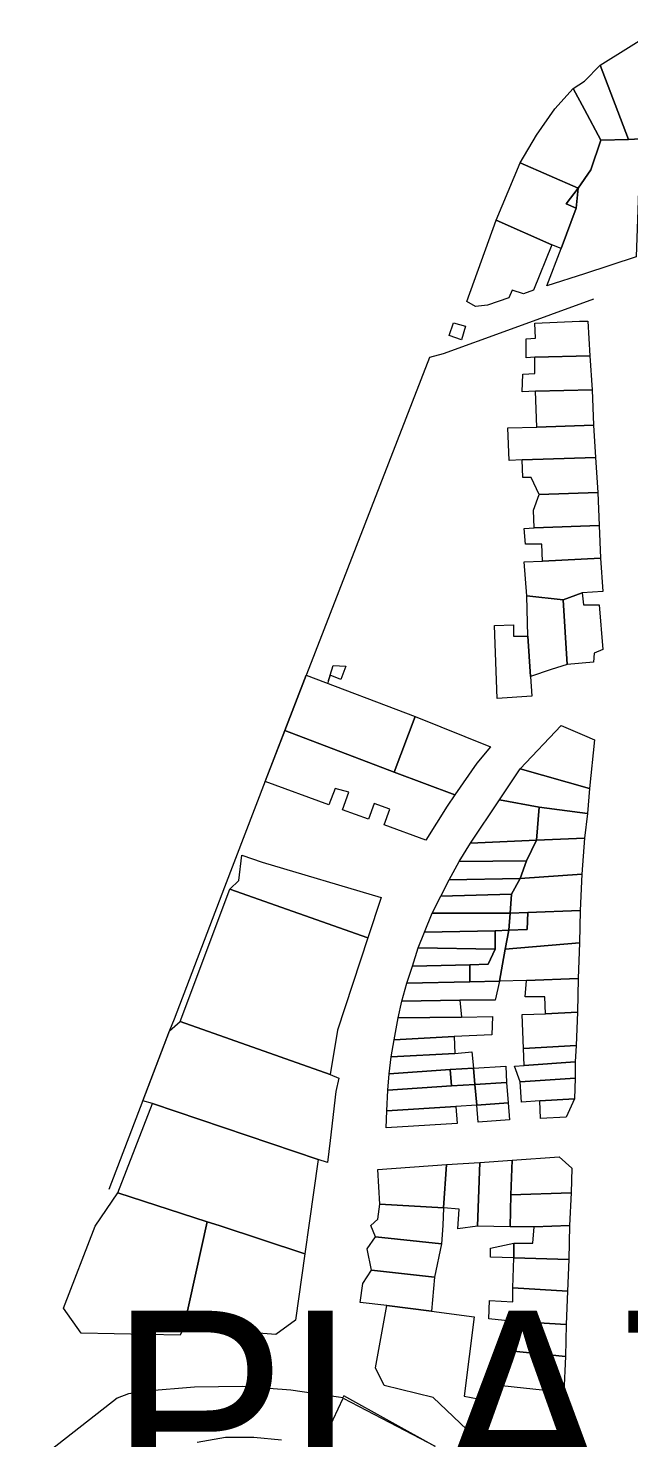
# Model space of a CAD drawing. Header units: inches. Extents: x 1138763 to 1140867, y 1050756 to 1053008.
# Drawn here: x 1138845 to 1138951, y 1051968.5 to 1052217.4 of the extents above; entities that cross this region are included whole.
import ezdxf

# ---------------------------------------------------------------- set-up
doc = ezdxf.new("R2010")
doc.units = ezdxf.units.IN
doc.header["$MEASUREMENT"] = 0
doc.linetypes.add('HIDDEN2', pattern=[0.1875, 0.125, -0.0625])
for name, color, linetype, lineweight in [('INTERCEPTORES REDISEÑADOS', 92, 'HIDDEN2', 53), ('LimEdif_AM', 44, 'Continuous', 5), ('ViaPrin_AM', 1, 'Continuous', 15), ('ViaSec_AM', 1, 'Continuous', 18)]:
    doc.layers.add(name, color=color, linetype=linetype, lineweight=lineweight)

msp = doc.modelspace()

# ---------------------------------------------------------------- linework, layer by layer
at = {"layer": 'LimEdif_AM'}
for points in [[(1138945.94, 1052210.87), (1138956.44, 1052217.37), (1138959.06, 1052208.25), (1138956.06, 1052207.87), (1138956.56, 1052206.37), (1138953.31, 1052204.87), (1138955.69, 1052198), (1138953.06, 1052197.87), (1138950.94, 1052197.75), (1138945.94, 1052210.87)], [(1138941.19, 1052206.75), (1138943.19, 1052208), (1138945.94, 1052210.87), (1138950.94, 1052197.75), (1138946.06, 1052197.62), (1138943.19, 1052203), (1138941.19, 1052206.75)], [(1138946.06, 1052197.62), (1138944.31, 1052192.37), (1138942.06, 1052189.12), (1138931.81, 1052193.62), (1138934.69, 1052198.5), (1138937.94, 1052203.12), (1138941.19, 1052206.75), (1138943.19, 1052203), (1138946.06, 1052197.62)], [(1138953.06, 1052197.87), (1138952.94, 1052195.25), (1138952.31, 1052177), (1138943.19, 1052174), (1138936.56, 1052171.87), (1138939.06, 1052178.5), (1138941.69, 1052185.62), (1138942.06, 1052189.12), (1138944.31, 1052192.37), (1138946.06, 1052197.62), (1138950.94, 1052197.75), (1138953.06, 1052197.87)], [(1138942.06, 1052189.12), (1138939.94, 1052186.37), (1138941.69, 1052185.62), (1138939.06, 1052178.5), (1138937.44, 1052179.12), (1138927.56, 1052183.5), (1138931.81, 1052193.62), (1138942.06, 1052189.12)], [(1138941.69, 1052185.62), (1138939.94, 1052186.37), (1138942.06, 1052189.12), (1138941.69, 1052185.62)], [(1138937.44, 1052179.12), (1138934.19, 1052171.12), (1138932.44, 1052170.5), (1138930.44, 1052171.12), (1138929.81, 1052169.75), (1138926.06, 1052168.5), (1138923.94, 1052168.25), (1138922.44, 1052169.12), (1138927.56, 1052183.5), (1138937.44, 1052179.12)], [(1138921.44, 1052162.37), (1138919.31, 1052163.12), (1138920.06, 1052165.37), (1138922.19, 1052164.75), (1138921.44, 1052162.37)], [(1138944.15, 1052159.55), (1138934.4, 1052159.3), (1138932.9, 1052159.17), (1138932.9, 1052162.55), (1138934.52, 1052162.67), (1138934.4, 1052165.3), (1138942.27, 1052165.67), (1138943.77, 1052165.67), (1138944.15, 1052159.55)], [(1138944.15, 1052159.55), (1138944.52, 1052153.55), (1138934.52, 1052153.3), (1138932.15, 1052153.17), (1138932.27, 1052156.3), (1138934.4, 1052156.42), (1138934.4, 1052159.3), (1138944.15, 1052159.55)], [(1138944.52, 1052153.55), (1138944.77, 1052147.3), (1138934.77, 1052146.92), (1138934.52, 1052153.3), (1138944.52, 1052153.55)], [(1138944.77, 1052147.3), (1138945.15, 1052141.55), (1138932.15, 1052141.17), (1138929.9, 1052141.05), (1138929.65, 1052146.8), (1138934.77, 1052146.92), (1138944.77, 1052147.3)], [(1138945.15, 1052141.55), (1138945.52, 1052135.42), (1138935.15, 1052135.05), (1138933.77, 1052138.05), (1138932.27, 1052138.05), (1138932.15, 1052141.17), (1138945.15, 1052141.55)], [(1138945.52, 1052135.42), (1138945.77, 1052129.55), (1138934.27, 1052129.17), (1138934.15, 1052132.3), (1138935.15, 1052135.05), (1138945.52, 1052135.42)], [(1138945.77, 1052129.55), (1138946.02, 1052123.8), (1138935.77, 1052123.3), (1138935.65, 1052126.3), (1138932.77, 1052126.3), (1138932.52, 1052129.05), (1138934.27, 1052129.17), (1138945.77, 1052129.55)], [(1138946.02, 1052123.8), (1138946.4, 1052117.92), (1138942.77, 1052117.67), (1138939.4, 1052116.42), (1138933.02, 1052117.17), (1138932.52, 1052123.17), (1138935.77, 1052123.3), (1138946.02, 1052123.8)], [(1138939.4, 1052116.42), (1138940.15, 1052105.05), (1138937.27, 1052104.17), (1138933.65, 1052102.92), (1138933.15, 1052110.05), (1138933.02, 1052117.17), (1138939.4, 1052116.42)], [(1138942.77, 1052117.67), (1138943.02, 1052115.55), (1138945.77, 1052115.55), (1138946.4, 1052107.67), (1138944.9, 1052107.05), (1138944.77, 1052105.42), (1138940.15, 1052105.05), (1138939.4, 1052116.42), (1138942.77, 1052117.67)], [(1138933.65, 1052102.92), (1138933.9, 1052099.42), (1138927.77, 1052099.05), (1138927.27, 1052111.92), (1138930.65, 1052112.05), (1138930.65, 1052110.05), (1138933.15, 1052110.05), (1138933.65, 1052102.92)], [(1138890.31, 1052093.37), (1138894.06, 1052103.12), (1138913.31, 1052095.87), (1138909.56, 1052086), (1138890.31, 1052093.37)], [(1138913.31, 1052095.87), (1138926.56, 1052090.5), (1138924.19, 1052087.62), (1138920.31, 1052082), (1138909.56, 1052086), (1138913.31, 1052095.87)], [(1138931.81, 1052086.62), (1138939.06, 1052094.25), (1138943.19, 1052092.5), (1138944.94, 1052091.75), (1138944.06, 1052083.12), (1138931.81, 1052086.62)], [(1138909.56, 1052086), (1138920.31, 1052082), (1138918.94, 1052080), (1138915.19, 1052074), (1138907.81, 1052076.75), (1138908.81, 1052079.5), (1138906.06, 1052080.5), (1138905.06, 1052077.75), (1138900.44, 1052079.37), (1138901.56, 1052082.5), (1138899.19, 1052083.12), (1138898.06, 1052080.25), (1138886.81, 1052084.37), (1138890.31, 1052093.37), (1138909.56, 1052086)], [(1138944.06, 1052083.12), (1138943.69, 1052078.75), (1138935.19, 1052079.87), (1138928.19, 1052081.12), (1138931.81, 1052086.62), (1138944.06, 1052083.12)], [(1138935.19, 1052079.87), (1138934.69, 1052074), (1138923.06, 1052073.5), (1138928.19, 1052081.12), (1138935.19, 1052079.87)], [(1138943.69, 1052078.75), (1138943.19, 1052074.37), (1138934.69, 1052074), (1138935.19, 1052079.87), (1138943.69, 1052078.75)], [(1138943.19, 1052074.37), (1138942.69, 1052068), (1138931.81, 1052067.25), (1138932.94, 1052070.37), (1138934.69, 1052074), (1138943.19, 1052074.37)], [(1138934.69, 1052074), (1138932.94, 1052070.37), (1138921.06, 1052070.25), (1138923.06, 1052073.5), (1138934.69, 1052074)], [(1138880.56, 1052065.37), (1138882.19, 1052066.87), (1138882.69, 1052071.37), (1138886.31, 1052070.12), (1138907.31, 1052063.87), (1138904.94, 1052056.75), (1138880.56, 1052065.37)], [(1138932.94, 1052070.37), (1138931.81, 1052067.25), (1138919.31, 1052067), (1138921.06, 1052070.25), (1138932.94, 1052070.37)], [(1138931.81, 1052067.25), (1138930.31, 1052064.5), (1138917.81, 1052064.12), (1138919.31, 1052067), (1138931.81, 1052067.25)], [(1138942.69, 1052068), (1138942.44, 1052061.62), (1138933.19, 1052061.25), (1138930.06, 1052061.12), (1138930.31, 1052064.5), (1138931.81, 1052067.25), (1138942.69, 1052068)], [(1138904.94, 1052056.75), (1138899.56, 1052040.5), (1138898.31, 1052032.62), (1138871.81, 1052042), (1138880.56, 1052065.37), (1138904.94, 1052056.75)], [(1138930.31, 1052064.5), (1138930.06, 1052061.12), (1138916.31, 1052061.12), (1138917.81, 1052064.12), (1138930.31, 1052064.5)], [(1138930.06, 1052061.12), (1138929.81, 1052058.12), (1138927.44, 1052058), (1138914.94, 1052057.75), (1138916.31, 1052061.12), (1138930.06, 1052061.12)], [(1138942.44, 1052061.62), (1138942.31, 1052055.87), (1138929.19, 1052054.75), (1138929.81, 1052058.12), (1138933.06, 1052058.25), (1138933.19, 1052061.25), (1138942.44, 1052061.62)], [(1138933.19, 1052061.25), (1138933.06, 1052058.25), (1138929.81, 1052058.12), (1138930.06, 1052061.12), (1138933.19, 1052061.25)], [(1138927.44, 1052058), (1138927.44, 1052054.75), (1138913.81, 1052055), (1138914.94, 1052057.75), (1138927.44, 1052058)], [(1138929.81, 1052058.12), (1138929.19, 1052054.75), (1138928.69, 1052052.12), (1138928.19, 1052049.12), (1138922.94, 1052049), (1138922.94, 1052052), (1138926.19, 1052052.12), (1138927.44, 1052054.75), (1138927.44, 1052058), (1138929.81, 1052058.12)], [(1138927.44, 1052054.75), (1138926.19, 1052052.12), (1138922.94, 1052052), (1138912.81, 1052051.75), (1138913.81, 1052055), (1138927.44, 1052054.75)], [(1138942.31, 1052055.87), (1138942.06, 1052049.62), (1138932.94, 1052049.25), (1138928.19, 1052049.12), (1138928.69, 1052052.12), (1138929.19, 1052054.75), (1138942.31, 1052055.87)], [(1138922.94, 1052052), (1138922.94, 1052049), (1138911.81, 1052048.75), (1138912.81, 1052051.75), (1138922.94, 1052052)], [(1138942.06, 1052049.62), (1138941.94, 1052043.62), (1138936.31, 1052043.37), (1138936.19, 1052046.37), (1138932.69, 1052046.37), (1138932.94, 1052049.25), (1138942.06, 1052049.62)], [(1138928.19, 1052049.12), (1138927.44, 1052045.75), (1138921.19, 1052045.75), (1138910.94, 1052045.62), (1138911.81, 1052048.75), (1138922.94, 1052049), (1138928.19, 1052049.12)], [(1138921.19, 1052045.75), (1138921.44, 1052042.75), (1138910.31, 1052042.62), (1138910.94, 1052045.62), (1138921.19, 1052045.75)], [(1138898.31, 1052032.62), (1138899.81, 1052032), (1138899.31, 1052029.62), (1138898.31, 1052021), (1138897.81, 1052017.12), (1138896.19, 1052017.62), (1138866.94, 1052027.5), (1138865.19, 1052028), (1138869.94, 1052040.37), (1138871.81, 1052042), (1138898.31, 1052032.62)], [(1138921.44, 1052042.75), (1138926.94, 1052042.87), (1138926.81, 1052039.62), (1138920.19, 1052039.37), (1138909.56, 1052038.75), (1138910.31, 1052042.62), (1138921.44, 1052042.75)], [(1138941.94, 1052043.62), (1138941.69, 1052037.75), (1138932.44, 1052037.25), (1138932.19, 1052043.25), (1138936.31, 1052043.37), (1138941.94, 1052043.62)], [(1138920.19, 1052039.37), (1138920.31, 1052036.37), (1138909.06, 1052035.75), (1138909.56, 1052038.75), (1138920.19, 1052039.37)], [(1138941.69, 1052037.75), (1138941.56, 1052034.87), (1138932.56, 1052034.25), (1138932.44, 1052037.25), (1138941.69, 1052037.75)], [(1138920.31, 1052036.37), (1138923.31, 1052036.62), (1138923.56, 1052033.75), (1138919.44, 1052033.5), (1138908.69, 1052032.75), (1138909.06, 1052035.75), (1138920.31, 1052036.37)], [(1138941.56, 1052034.87), (1138941.56, 1052032), (1138931.81, 1052031.37), (1138930.81, 1052034.12), (1138932.56, 1052034.25), (1138941.56, 1052034.87)], [(1138919.44, 1052033.5), (1138919.69, 1052030.62), (1138908.44, 1052029.87), (1138908.69, 1052032.75), (1138919.44, 1052033.5)], [(1138923.56, 1052033.75), (1138923.81, 1052030.87), (1138919.69, 1052030.62), (1138919.44, 1052033.5), (1138923.56, 1052033.75)], [(1138923.56, 1052033.75), (1138929.31, 1052034.12), (1138929.44, 1052031.25), (1138923.81, 1052030.87), (1138923.56, 1052033.75)], [(1138941.56, 1052032), (1138941.44, 1052028.37), (1138935.31, 1052028), (1138932.06, 1052027.75), (1138931.81, 1052031.37), (1138941.56, 1052032)], [(1138923.81, 1052030.87), (1138924.19, 1052027.25), (1138920.44, 1052027), (1138908.31, 1052026.25), (1138908.44, 1052029.87), (1138919.69, 1052030.62), (1138923.81, 1052030.87)], [(1138929.44, 1052031.25), (1138929.69, 1052027.62), (1138924.19, 1052027.25), (1138923.81, 1052030.87), (1138929.44, 1052031.25)], [(1138896.19, 1052017.62), (1138894.56, 1052006.37), (1138893.81, 1052001), (1138878.69, 1052006), (1138876.56, 1052006.62), (1138860.81, 1052011.75), (1138866.94, 1052027.5), (1138896.19, 1052017.62)], [(1138920.44, 1052027), (1138920.69, 1052024), (1138908.19, 1052023.25), (1138908.31, 1052026.25), (1138920.44, 1052027)], [(1138929.69, 1052027.62), (1138929.94, 1052024.62), (1138924.44, 1052024.25), (1138924.19, 1052027.25), (1138929.69, 1052027.62)], [(1138941.44, 1052028.37), (1138939.94, 1052025.12), (1138935.44, 1052024.87), (1138935.31, 1052028), (1138941.44, 1052028.37)], [(1138918.81, 1052016.75), (1138924.69, 1052017.12), (1138924.31, 1052005.87), (1138920.81, 1052005.37), (1138921.06, 1052008.87), (1138918.31, 1052009.12), (1138918.81, 1052016.75)], [(1138924.69, 1052017.12), (1138930.44, 1052017.5), (1138930.19, 1052011.37), (1138930.06, 1052005.75), (1138924.31, 1052005.87), (1138924.69, 1052017.12)], [(1138930.44, 1052017.5), (1138938.69, 1052018.12), (1138940.94, 1052016.12), (1138940.81, 1052011.75), (1138930.19, 1052011.37), (1138930.44, 1052017.5)], [(1138907.06, 1052009.75), (1138906.69, 1052015.87), (1138918.81, 1052016.75), (1138918.31, 1052009.12), (1138907.06, 1052009.75)], [(1138876.56, 1052006.62), (1138872.44, 1051988), (1138871.81, 1051986.62), (1138854.31, 1051987), (1138851.19, 1051991.37), (1138856.81, 1052005.87), (1138860.81, 1052011.75), (1138876.56, 1052006.62)], [(1138918.31, 1052009.12), (1138918.19, 1052006), (1138917.94, 1052002.75), (1138906.31, 1052004), (1138905.44, 1052006), (1138906.69, 1052007.12), (1138907.06, 1052009.75), (1138918.31, 1052009.12)], [(1138940.81, 1052011.75), (1138940.56, 1052006), (1138934.31, 1052005.75), (1138930.06, 1052005.75), (1138930.19, 1052011.37), (1138940.81, 1052011.75)], [(1138893.81, 1052001), (1138892.19, 1051989.25), (1138888.69, 1051986.75), (1138872.44, 1051988), (1138876.56, 1052006.62), (1138878.69, 1052006), (1138893.81, 1052001)], [(1138940.56, 1052006), (1138940.44, 1052000), (1138930.69, 1052000.25), (1138930.69, 1052002.87), (1138934.06, 1052002.87), (1138934.31, 1052005.75), (1138940.56, 1052006)], [(1138917.94, 1052002.75), (1138916.69, 1051996.87), (1138905.56, 1051998.12), (1138904.81, 1052001.87), (1138906.31, 1052004), (1138917.94, 1052002.75)], [(1138930.69, 1052000.25), (1138926.56, 1052000.37), (1138926.56, 1052002), (1138930.69, 1052002.87), (1138930.69, 1052000.25)], [(1138940.44, 1052000), (1138940.19, 1051994.37), (1138930.56, 1051995), (1138930.69, 1052000.25), (1138940.44, 1052000)], [(1138916.69, 1051996.87), (1138916.19, 1051990.87), (1138908.31, 1051991.87), (1138903.56, 1051992.37), (1138904.06, 1051995.75), (1138905.56, 1051998.12), (1138916.69, 1051996.87)], [(1138940.19, 1051994.37), (1138939.94, 1051988.5), (1138930.19, 1051989.12), (1138926.31, 1051989.5), (1138926.44, 1051992.75), (1138930.56, 1051992.5), (1138930.56, 1051995), (1138940.19, 1051994.37)], [(1138916.19, 1051990.87), (1138923.69, 1051989.87), (1138921.94, 1051975.87), (1138924.44, 1051975.37), (1138923.56, 1051968.87), (1138916.44, 1051975.62), (1138907.81, 1051977.75), (1138906.31, 1051980.87), (1138908.31, 1051991.87), (1138916.19, 1051990.87)], [(1138939.94, 1051988.5), (1138939.81, 1051982.87), (1138930.06, 1051983.87), (1138930.19, 1051989.12), (1138939.94, 1051988.5)], [(1138939.81, 1051982.87), (1138939.56, 1051976.5), (1138926.94, 1051977.87), (1138927.69, 1051984.12), (1138930.06, 1051983.87), (1138939.81, 1051982.87)], [(1138894.56, 1051967), (1138897.94, 1051969.87), (1138900.56, 1051975.5), (1138916.81, 1051967)], [(1138874.81, 1051967.75), (1138879.81, 1051968.62), (1138884.81, 1051968.62), (1138889.69, 1051968.12)]]:
    msp.add_lwpolyline(points, dxfattribs=at)
at = {"layer": 'ViaPrin_AM'}
for points in [[(1138944.77, 1052169.55), (1138929.57, 1052164.01), (1138918.24, 1052159.89), (1138915.83, 1052159.21), (1138894.08, 1052103.29), (1138894.04, 1052103.17), (1138890.28, 1052093.4), (1138886.84, 1052084.42), (1138879.65, 1052065.69), (1138870.72, 1052042.42), (1138869.95, 1052040.42), (1138865.22, 1052028.03), (1138859.22, 1052012.33)], [(1138916.83, 1051966.98), (1138900.71, 1051975.91), (1138900.53, 1051975.53), (1138899.75, 1051975.68), (1138891.32, 1051976.93), (1138882.82, 1051977.53), (1138874.31, 1051977.46), (1138865.82, 1051976.74), (1138862.69, 1051976.29), (1138860.69, 1051975.47), (1138844.98, 1051963.22)]]:
    msp.add_lwpolyline(points, dxfattribs=at)
at = {"layer": 'ViaSec_AM'}
for p, q in [((1138898.31, 1052103.12), (1138897.94, 1052102.12)), ((1138897.94, 1052101.87), (1138898.31, 1052103.12))]:
    msp.add_line(p, q, dxfattribs=at)
msp.add_lwpolyline([(1138898.31, 1052103.12), (1138898.81, 1052104.87), (1138901.06, 1052104.75), (1138900.19, 1052102.37), (1138898.31, 1052103.12)], dxfattribs=at)

# ---------------------------------------------------------------- texts
at = {"layer": 'INTERCEPTORES REDISEÑADOS', "color": 2, "insert": (1138859.32, 1051990.93), "char_height": 35, "width": 241.2435, "attachment_point": 1}
msp.add_mtext('PLAZA DE TOROS', dxfattribs=at)

doc.saveas('drawing.dxf')
